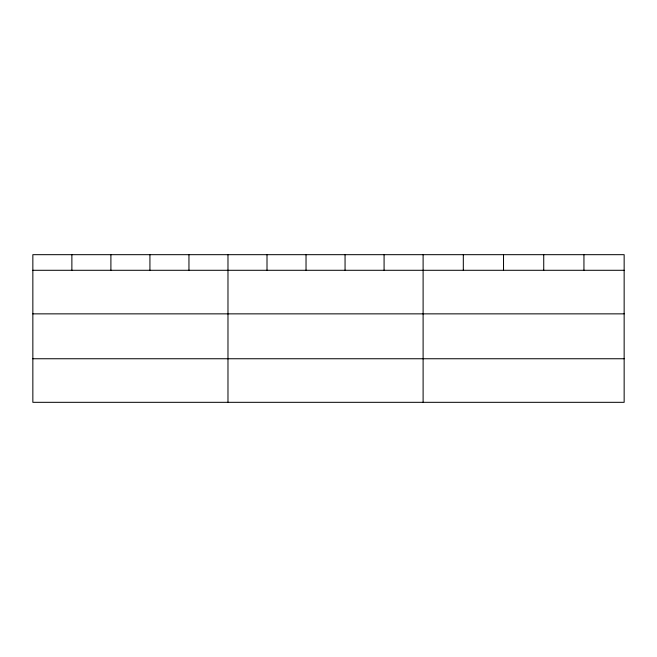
<?xml version="1.0" encoding="UTF-8"?>
<svg xmlns="http://www.w3.org/2000/svg" width="657" height="657" viewBox="0 0 657 657"><rect width="100%" height="100%" fill="white"/><g stroke="black" fill="none" stroke-linecap="round" stroke-linejoin="round"><path stroke-width="0.99" d="M624.15 313.857L624.15 254.678L32.85 254.678L32.85 402.322L624.15 402.322L624.15 313.857L32.85 313.857M32.85 270.29L624.15 270.29M32.85 358.747L624.15 358.747M583.942 254.678L583.942 270.29M543.733 254.678L543.733 270.29M503.525 254.678L503.525 270.29M463.316 254.678L463.316 270.29M423.108 254.678L423.108 402.322M384.082 254.678L384.082 270.29M345.056 254.678L345.056 270.29M306.031 254.678L306.031 270.29M267.005 254.678L267.005 270.29M227.979 254.678L227.979 402.322M188.953 254.678L188.953 270.29M149.927 254.678L149.927 270.29M110.902 254.678L110.902 270.29M71.876 254.678L71.876 270.29"/></g></svg>
